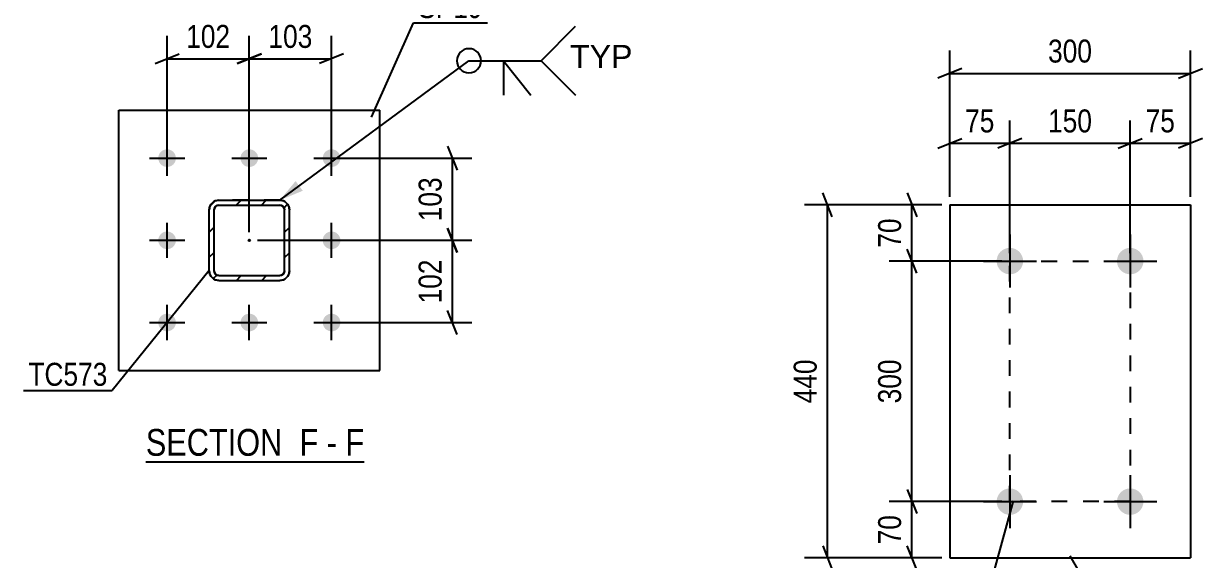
# Model space of a CAD drawing. Header units: millimetres. Extents: x 0 to 841, y 0 to 594.
# Drawn here: x 487.9 to 634.8, y 428.4 to 495.2 of the extents above; entities that cross this region are included whole.
import ezdxf

# ---------------------------------------------------------------- set-up
doc = ezdxf.new("R2010")
doc.units = ezdxf.units.MM
doc.linetypes.add('DXK_LINE_DOT2', pattern=[3.9198, 1.9599, -1.9599])
doc.styles.add('Arial', font='ARIAL.TTF', dxfattribs={"height": 0.2})
doc.styles.add('Arial Narrow', font='ARIALN.TTF', dxfattribs={"height": 0.2})

# ---------------------------------------------------------------- blocks, each defined once
blk = doc.blocks.new('Unknown-761545952-14 - 3570')
at = {"color": 6, "linetype": 'Continuous'}
blk.add_line((503.14, 440.54), (530.36, 440.54), dxfattribs=at)
at = {"color": 0, "linetype": 'Continuous'}
for points in [[(521.25, 441.29), (521.25, 444.79), (503.14, 444.79), (503.14, 441.29)], [(524.64, 441.29), (524.64, 444.79), (522.3, 444.79), (522.3, 441.29)], [(526.96, 441.29), (526.96, 444.79), (525.69, 444.79), (525.69, 441.29)], [(530.36, 441.29), (530.36, 444.79), (528.01, 444.79), (528.01, 441.29)]]:
    blk.add_wipeout(points, dxfattribs=at)
at = {"color": 7, "linetype": 'Continuous', "style": 'Arial Narrow'}
for s, p in [('SECTION ', (503.14, 441.29)), ('F', (522.3, 441.29)), ('F', (528.01, 441.29)), ('-', (525.69, 441.29))]:
    blk.add_text(s, height=3.34, dxfattribs=at).set_placement(p)
blk = doc.blocks.new('Part-761545952-3614 - 3570')
at = {"color": 2, "linetype": 'Continuous'}
for p, q in [((499.79, 451.91), (499.79, 484.41)), ((499.79, 484.41), (532.29, 484.41)), ((532.29, 451.91), (532.29, 484.41)), ((499.79, 451.91), (532.29, 451.91))]:
    blk.add_line(p, q, dxfattribs=at)
blk = doc.blocks.new('Part-761545952-3623 - 3570')
at = {"linetype": 'Continuous'}
h = blk.add_hatch(dxfattribs=at)
h.set_pattern_fill('', scale=0.7, style=0, pattern_type=0)
h.set_pattern_definition([(45, (511.7804, 473.0695), (-1.57154, 1.57154), [])])
h.paths.add_polyline_path([(512.24, 473.16), (511.78, 473.07), (511.39, 472.81), (511.13, 472.42), (511.04, 471.96), (511.04, 464.36), (511.13, 463.9), (511.39, 463.51), (511.78, 463.25), (512.24, 463.16), (519.84, 463.16), (520.3, 463.25), (520.69, 463.51), (520.95, 463.9), (521.04, 464.36), (521.04, 471.96), (520.95, 472.42), (520.69, 472.81), (520.3, 473.07), (519.84, 473.16)])
h.paths.add_polyline_path([(519.84, 472.56), (520.07, 472.52), (520.26, 472.39), (520.39, 472.19), (520.44, 471.96), (520.44, 464.36), (520.39, 464.13), (520.26, 463.94), (520.07, 463.81), (519.84, 463.76), (512.24, 463.76), (512.01, 463.81), (511.82, 463.94), (511.69, 464.13), (511.64, 464.36), (511.64, 471.96), (511.69, 472.19), (511.82, 472.39), (512.01, 472.52), (512.24, 472.56)])
blk.add_hatch(color=246, dxfattribs=at).paths.add_polyline_path([(516.04, 468.06, -1), (516.04, 468.26, -1)])
at = {"color": 7, "linetype": 'DXK_LINE_DOT2'}
for p, q in [((511.78, 473.07), (512.24, 473.16)), ((519.84, 473.16), (512.24, 473.16)), ((519.84, 473.16), (520.3, 473.07)), ((511.04, 471.96), (511.13, 472.42)), ((511.04, 464.36), (511.04, 471.96)), ((511.69, 472.19), (511.64, 471.96)), ((511.64, 464.36), (511.64, 471.96)), ((511.82, 472.39), (511.69, 472.19)), ((512.01, 472.52), (511.82, 472.39)), ((512.24, 472.56), (512.01, 472.52)), ((512.24, 472.56), (519.84, 472.56)), ((520.07, 472.52), (519.84, 472.56)), ((520.26, 472.39), (520.07, 472.52)), ((520.39, 472.19), (520.26, 472.39)), ((520.44, 471.96), (520.39, 472.19)), ((520.44, 464.36), (520.44, 471.96)), ((520.95, 472.42), (521.04, 471.96)), ((521.04, 464.36), (521.04, 471.96)), ((511.13, 463.9), (511.04, 464.36)), ((511.64, 464.36), (511.69, 464.13)), ((520.39, 464.13), (520.44, 464.36)), ((521.04, 464.36), (520.95, 463.9)), ((511.69, 464.13), (511.82, 463.94)), ((512.24, 463.16), (511.78, 463.25)), ((511.82, 463.94), (512.01, 463.81)), ((512.01, 463.81), (512.24, 463.76)), ((512.24, 463.76), (519.84, 463.76)), ((512.24, 463.16), (519.84, 463.16)), ((519.84, 463.76), (520.07, 463.81)), ((520.3, 463.25), (519.84, 463.16)), ((520.07, 463.81), (520.26, 463.94)), ((520.26, 463.94), (520.39, 464.13))]:
    blk.add_line(p, q, dxfattribs=at)
at = {"color": 2, "linetype": 'Continuous'}
for p, q in [((512.24, 473.16), (511.78, 473.07)), ((512.24, 473.16), (512.24, 473.16)), ((512.24, 473.16), (519.84, 473.16)), ((519.84, 473.16), (519.84, 473.16)), ((520.3, 473.07), (519.84, 473.16)), ((511.13, 472.42), (511.04, 471.96)), ((511.04, 471.96), (511.04, 471.96)), ((511.04, 464.36), (511.04, 471.96)), ((511.64, 471.96), (511.69, 472.19)), ((511.64, 471.96), (511.64, 471.96)), ((511.64, 464.36), (511.64, 471.96)), ((511.69, 472.19), (511.82, 472.39)), ((511.82, 472.39), (512.01, 472.52)), ((512.01, 472.52), (512.24, 472.56)), ((512.24, 472.56), (512.24, 472.56)), ((512.24, 472.56), (519.84, 472.56)), ((519.84, 472.56), (519.84, 472.56)), ((519.84, 472.56), (520.07, 472.52)), ((520.07, 472.52), (520.26, 472.39)), ((520.26, 472.39), (520.39, 472.19)), ((520.39, 472.19), (520.44, 471.96)), ((520.44, 471.96), (520.44, 471.96)), ((520.44, 464.36), (520.44, 471.96)), ((521.04, 471.96), (520.95, 472.42)), ((521.04, 471.96), (521.04, 471.96)), ((521.04, 464.36), (521.04, 471.96)), ((511.04, 464.36), (511.04, 464.36)), ((511.04, 464.36), (511.13, 463.9)), ((511.64, 464.36), (511.64, 464.36)), ((511.69, 464.13), (511.64, 464.36)), ((520.44, 464.36), (520.39, 464.13)), ((520.44, 464.36), (520.44, 464.36)), ((520.95, 463.9), (521.04, 464.36)), ((521.04, 464.36), (521.04, 464.36)), ((511.82, 463.94), (511.69, 464.13)), ((511.78, 463.25), (512.24, 463.16)), ((512.01, 463.81), (511.82, 463.94)), ((512.24, 463.76), (512.01, 463.81)), ((512.24, 463.76), (512.24, 463.76)), ((512.24, 463.76), (519.84, 463.76)), ((512.24, 463.16), (512.24, 463.16)), ((512.24, 463.16), (519.84, 463.16)), ((520.07, 463.81), (519.84, 463.76)), ((519.84, 463.76), (519.84, 463.76)), ((519.84, 463.16), (520.3, 463.25)), ((519.84, 463.16), (519.84, 463.16)), ((520.26, 463.94), (520.07, 463.81)), ((520.39, 464.13), (520.26, 463.94))]:
    blk.add_line(p, q, dxfattribs=at)
at = {"color": 246, "linetype": 'DXK_LINE_DOT2'}
blk.add_line((516.04, 468.16), (516.04, 468.16), dxfattribs=at)
at = {"color": 246, "linetype": 'Continuous'}
blk.add_circle((516.04, 468.16), 0.1, dxfattribs=at)
at = {"color": 7, "linetype": 'DXK_LINE_DOT2'}
for centre, start, end in [((512.24, 471.96), 112.501, 157.501), ((519.84, 471.96), 22.501, 67.501), ((512.24, 464.36), 202.501, 247.501), ((519.84, 464.36), 292.501, 337.501)]:
    blk.add_arc(centre, 1.2, start, end, dxfattribs=at)
at = {"color": 2, "linetype": 'Continuous'}
for centre, start, end in [((512.24, 471.96), 112.501, 157.501), ((519.84, 471.96), 22.501, 67.501), ((512.24, 464.36), 202.501, 247.501), ((519.84, 464.36), 292.501, 337.501)]:
    blk.add_arc(centre, 1.2, start, end, dxfattribs=at)
blk = doc.blocks.new('Bolt-761545952-3637 - 3570')
at = {"linetype": 'Continuous'}
for points in [[(505.79, 479.51, -1), (505.79, 477.31, -1)], [(516.04, 479.51, -1), (516.04, 477.31, -1)], [(526.29, 479.51, -1), (526.29, 477.31, -1)], [(505.79, 469.26, -1), (505.79, 467.06, -1)], [(526.29, 469.26, -1), (526.29, 467.06, -1)], [(505.79, 459.01, -1), (505.79, 456.81, -1)], [(516.04, 459.01, -1), (516.04, 456.81, -1)], [(526.29, 459.01, -1), (526.29, 456.81, -1)]]:
    blk.add_hatch(color=1, dxfattribs=at).paths.add_polyline_path(points)
at = {"color": 1, "linetype": 'Continuous'}
for p, q in [((505.79, 476.21), (505.79, 480.61)), ((516.04, 476.21), (516.04, 480.61)), ((526.29, 476.21), (526.29, 480.61)), ((503.59, 478.41), (507.99, 478.41)), ((513.84, 478.41), (518.24, 478.41)), ((524.09, 478.41), (528.49, 478.41)), ((505.79, 465.96), (505.79, 470.36)), ((526.29, 465.96), (526.29, 470.36)), ((503.59, 468.16), (507.99, 468.16)), ((524.09, 468.16), (528.49, 468.16)), ((505.79, 455.71), (505.79, 460.11)), ((516.04, 455.71), (516.04, 460.11)), ((526.29, 455.71), (526.29, 460.11)), ((503.59, 457.91), (507.99, 457.91)), ((513.84, 457.91), (518.24, 457.91)), ((524.09, 457.91), (528.49, 457.91))]:
    blk.add_line(p, q, dxfattribs=at)
blk = doc.blocks.new('Part-761545952-4873 - 4867')
at = {"color": 2, "linetype": 'Continuous'}
for p, q in [((603.34, 472.57), (603.34, 428.57)), ((603.34, 472.57), (633.34, 472.57)), ((633.34, 472.57), (633.34, 428.57)), ((603.34, 428.57), (633.34, 428.57))]:
    blk.add_line(p, q, dxfattribs=at)
blk = doc.blocks.new('Bolt-761545952-4906 - 4867')
at = {"linetype": 'Continuous'}
for points in [[(610.84, 467.22, -1), (610.84, 463.92, -1)], [(625.84, 467.22, -1), (625.84, 463.92, -1)], [(610.84, 437.22, -1), (610.84, 433.92, -1)], [(625.84, 437.22, -1), (625.84, 433.92, -1)]]:
    blk.add_hatch(color=1, dxfattribs=at).paths.add_polyline_path(points)
at = {"color": 1, "linetype": 'Continuous'}
for p, q in [((610.84, 468.87), (610.84, 462.27)), ((625.84, 468.87), (625.84, 462.27)), ((607.54, 465.57), (614.14, 465.57)), ((622.54, 465.57), (629.14, 465.57)), ((610.84, 438.87), (610.84, 432.27)), ((625.84, 438.87), (625.84, 432.27)), ((607.54, 435.57), (614.14, 435.57)), ((622.54, 435.57), (629.14, 435.57))]:
    blk.add_line(p, q, dxfattribs=at)
blk = doc.blocks.new('Rectangle-761545952-4991 - 4867')
at = {"color": 1, "linetype": 'DXK_LINE_DOT2'}
blk.add_lwpolyline([(610.84, 465.57), (625.84, 465.57), (625.84, 435.57), (610.84, 435.57), (610.84, 465.57)], close=True, dxfattribs=at)
blk = doc.blocks.new('StraightDimension-761545952-8381 - 3570')
at = {"color": 7, "linetype": 'Continuous'}
for p, q in [((540.76, 469.66), (541.96, 466.66)), ((517.04, 468.16), (543.76, 468.16)), ((541.36, 457.91), (541.36, 468.16)), ((541.96, 456.41), (540.76, 459.41)), ((527.29, 457.91), (543.76, 457.91))]:
    blk.add_line(p, q, dxfattribs=at)
at = {"color": 0}
blk.add_wipeout([(540.61, 466.38), (536.41, 466.38), (536.41, 459.69), (540.61, 459.69)], dxfattribs=at)
at = {"color": 3, "style": 'Arial Narrow'}
blk.add_text('102', height=2.863, rotation=90.0002, dxfattribs=at).set_placement((540.01, 460.29))
blk = doc.blocks.new('StraightDimension-761545952-13620 - 3570')
at = {"color": 7, "linetype": 'Continuous'}
for p, q in [((505.79, 479.41), (505.79, 493.66)), ((516.04, 469.16), (516.04, 493.66)), ((504.29, 490.21), (507.29, 491.41)), ((505.79, 490.81), (516.04, 490.81)), ((517.54, 491.41), (514.54, 490.21))]:
    blk.add_line(p, q, dxfattribs=at)
at = {"color": 0}
blk.add_wipeout([(514.26, 491.56), (514.26, 495.76), (507.57, 495.76), (507.57, 491.56)], dxfattribs=at)
at = {"color": 3, "style": 'Arial Narrow'}
blk.add_text('102', height=2.863, dxfattribs=at).set_placement((508.17, 492.16))
blk = doc.blocks.new('StraightDimension-761545952-8380 - 3570')
at = {"color": 7, "linetype": 'Continuous'}
for p, q in [((540.76, 479.91), (541.96, 476.91)), ((527.29, 478.41), (543.76, 478.41)), ((541.36, 468.16), (541.36, 478.41)), ((541.96, 466.66), (540.76, 469.66)), ((517.04, 468.16), (543.76, 468.16))]:
    blk.add_line(p, q, dxfattribs=at)
at = {"color": 0}
blk.add_wipeout([(540.61, 476.63), (536.41, 476.63), (536.41, 469.94), (540.61, 469.94)], dxfattribs=at)
at = {"color": 3, "style": 'Arial Narrow'}
blk.add_text('103', height=2.863, rotation=90.0002, dxfattribs=at).set_placement((540.01, 470.54))
blk = doc.blocks.new('StraightDimension-761545952-13619 - 3570')
at = {"color": 7, "linetype": 'Continuous'}
for p, q in [((516.04, 469.16), (516.04, 493.66)), ((526.29, 479.41), (526.29, 493.66)), ((514.54, 490.21), (517.54, 491.41)), ((516.04, 490.81), (526.29, 490.81)), ((527.79, 491.41), (524.79, 490.21))]:
    blk.add_line(p, q, dxfattribs=at)
at = {"color": 0}
blk.add_wipeout([(524.51, 491.56), (524.51, 495.76), (517.82, 495.76), (517.82, 491.56)], dxfattribs=at)
at = {"color": 3, "style": 'Arial Narrow'}
blk.add_text('103', height=2.863, dxfattribs=at).set_placement((518.42, 492.16))
blk = doc.blocks.new('StraightDimension-761545952-4929 - 4867')
at = {"color": 7, "linetype": 'Continuous'}
for p, q in [((599.23, 464.07), (598.03, 467.07)), ((609.84, 465.57), (595.78, 465.57)), ((598.63, 435.57), (598.63, 465.57)), ((598.03, 437.07), (599.23, 434.07)), ((609.84, 435.57), (595.78, 435.57))]:
    blk.add_line(p, q, dxfattribs=at)
at = {"color": 0}
blk.add_wipeout([(597.88, 453.91), (593.68, 453.91), (593.68, 447.23), (597.88, 447.23)], dxfattribs=at)
at = {"color": 3, "style": 'Arial Narrow'}
blk.add_text('300', height=2.863, rotation=90.0002, dxfattribs=at).set_placement((597.28, 447.83))
blk = doc.blocks.new('StraightDimension-761545952-4970 - 4867')
at = {"color": 7, "linetype": 'Continuous'}
for p, q in [((603.34, 473.57), (603.34, 483.12)), ((610.84, 466.57), (610.84, 483.12)), ((601.84, 479.67), (604.84, 480.87)), ((612.34, 480.87), (609.34, 479.67)), ((603.34, 480.27), (610.84, 480.27))]:
    blk.add_line(p, q, dxfattribs=at)
at = {"color": 0}
blk.add_wipeout([(609.52, 481.02), (609.52, 485.22), (604.66, 485.22), (604.66, 481.02)], dxfattribs=at)
at = {"color": 3, "style": 'Arial Narrow'}
blk.add_text('75', height=2.863, dxfattribs=at).set_placement((605.26, 481.62))
blk = doc.blocks.new('StraightDimension-761545952-4919 - 4867')
at = {"color": 7, "linetype": 'Continuous'}
for p, q in [((598.03, 437.07), (599.23, 434.07)), ((609.84, 435.57), (595.78, 435.57)), ((598.63, 428.57), (598.63, 435.57)), ((599.23, 427.07), (598.03, 430.07)), ((602.34, 428.57), (595.78, 428.57))]:
    blk.add_line(p, q, dxfattribs=at)
at = {"color": 0}
blk.add_wipeout([(597.88, 434.5), (593.68, 434.5), (593.68, 429.64), (597.88, 429.64)], dxfattribs=at)
at = {"color": 3, "style": 'Arial Narrow'}
blk.add_text('70', height=2.863, rotation=90.0002, dxfattribs=at).set_placement((597.28, 430.24))
blk = doc.blocks.new('StraightDimension-761545952-4908 - 4867')
at = {"color": 7, "linetype": 'Continuous'}
for p, q in [((588.71, 471.07), (587.51, 474.07)), ((602.34, 472.57), (585.26, 472.57)), ((588.11, 428.57), (588.11, 472.57)), ((587.51, 430.07), (588.71, 427.07)), ((602.34, 428.57), (585.26, 428.57))]:
    blk.add_line(p, q, dxfattribs=at)
at = {"color": 0}
blk.add_wipeout([(587.36, 453.91), (583.16, 453.91), (583.16, 447.23), (587.36, 447.23)], dxfattribs=at)
at = {"color": 3, "style": 'Arial Narrow'}
blk.add_text('440', height=2.863, rotation=90.0002, dxfattribs=at).set_placement((586.76, 447.83))
blk = doc.blocks.new('StraightDimension-761545952-4939 - 4867')
at = {"color": 7, "linetype": 'Continuous'}
for p, q in [((598.03, 474.07), (599.23, 471.07)), ((602.34, 472.57), (595.78, 472.57)), ((598.63, 465.57), (598.63, 472.57)), ((599.23, 464.07), (598.03, 467.07)), ((609.84, 465.57), (595.78, 465.57))]:
    blk.add_line(p, q, dxfattribs=at)
at = {"color": 0}
blk.add_wipeout([(597.88, 471.5), (593.68, 471.5), (593.68, 466.64), (597.88, 466.64)], dxfattribs=at)
at = {"color": 3, "style": 'Arial Narrow'}
blk.add_text('70', height=2.863, rotation=90.0002, dxfattribs=at).set_placement((597.28, 467.24))
blk = doc.blocks.new('StraightDimension-761545952-4950 - 4867')
at = {"color": 7, "linetype": 'Continuous'}
for p, q in [((625.84, 466.57), (625.84, 483.12)), ((633.34, 473.57), (633.34, 483.12)), ((624.34, 479.67), (627.34, 480.87)), ((634.84, 480.87), (631.84, 479.67)), ((625.84, 480.27), (633.34, 480.27))]:
    blk.add_line(p, q, dxfattribs=at)
at = {"color": 0}
blk.add_wipeout([(632.02, 481.02), (632.02, 485.22), (627.16, 485.22), (627.16, 481.02)], dxfattribs=at)
at = {"color": 3, "style": 'Arial Narrow'}
blk.add_text('75', height=2.863, dxfattribs=at).set_placement((627.76, 481.62))
blk = doc.blocks.new('StraightDimension-761545952-4960 - 4867')
at = {"color": 7, "linetype": 'Continuous'}
for p, q in [((610.84, 466.57), (610.84, 483.12)), ((625.84, 466.57), (625.84, 483.12)), ((612.34, 480.87), (609.34, 479.67)), ((624.34, 479.67), (627.34, 480.87)), ((610.84, 480.27), (625.84, 480.27))]:
    blk.add_line(p, q, dxfattribs=at)
at = {"color": 0}
blk.add_wipeout([(621.68, 481.02), (621.68, 485.22), (615, 485.22), (615, 481.02)], dxfattribs=at)
at = {"color": 3, "style": 'Arial Narrow'}
blk.add_text('150', height=2.863, dxfattribs=at).set_placement((615.6, 481.62))
blk = doc.blocks.new('StraightDimension-761545952-4981 - 4867')
at = {"color": 7, "linetype": 'Continuous'}
for p, q in [((603.34, 473.57), (603.34, 491.83)), ((633.34, 473.57), (633.34, 491.83)), ((604.84, 489.58), (601.84, 488.38)), ((631.84, 488.38), (634.84, 489.58)), ((603.34, 488.98), (633.34, 488.98))]:
    blk.add_line(p, q, dxfattribs=at)
at = {"color": 0}
blk.add_wipeout([(621.68, 489.73), (621.68, 493.93), (615, 493.93), (615, 489.73)], dxfattribs=at)
at = {"color": 3, "style": 'Arial Narrow'}
blk.add_text('300', height=2.863, dxfattribs=at).set_placement((615.6, 490.33))
blk = doc.blocks.new('Mark-761545952-3610 - 3570')
at = {"color": 0}
blk.add_wipeout([(545.12, 495.88), (545.12, 498.88), (537.09, 498.88), (537.09, 495.88)], dxfattribs=at)
blk.add_wipeout([(545.12, 495.88), (545.12, 498.88), (537.09, 498.88), (537.09, 495.88)], dxfattribs=at)
at = {"color": 30, "linetype": 'Continuous'}
for p, q in [((531.27, 483.52), (536.49, 495.28)), ((536.49, 495.28), (545.72, 495.28))]:
    blk.add_line(p, q, dxfattribs=at)
at = {"color": 3, "style": 'Arial Narrow'}
blk.add_text('SP19', height=2.863, dxfattribs=at).set_placement((537.09, 495.88))
blk = doc.blocks.new('Mark-761545952-3619 - 3570')
at = {"color": 0}
blk.add_wipeout([(498.36, 450.02), (498.36, 453.02), (488.5, 453.02), (488.5, 450.02)], dxfattribs=at)
blk.add_wipeout([(498.36, 450.02), (498.36, 453.02), (488.5, 453.02), (488.5, 450.02)], dxfattribs=at)
at = {"color": 30, "linetype": 'Continuous'}
for p in [(511.04, 464.39), (487.9, 449.42)]:
    blk.add_line(p, (498.96, 449.42), dxfattribs=at)
at = {"color": 3, "style": 'Arial Narrow'}
blk.add_text('TC573', height=2.863, dxfattribs=at).set_placement((488.5, 450.02))
blk = doc.blocks.new('WeldMark-761545952-16645 - 3570')
at = {"linetype": 'Continuous'}
blk.add_hatch(color=30, dxfattribs=at).paths.add_polyline_path([(522.7, 474.34), (519.84, 473.16), (521.81, 475.55)])
at = {"color": 30, "linetype": 'Continuous'}
for p, q in [((519.84, 473.16), (543.42, 490.56)), ((543.42, 490.56), (552.42, 490.56))]:
    blk.add_line(p, q, dxfattribs=at)
at = {"color": 3, "linetype": 'Continuous'}
for q in [(551.14, 486.27), (547.71, 486.27)]:
    blk.add_line((547.71, 490.56), q, dxfattribs=at)
for start, end in [(90, 270), (270, 90)]:
    blk.add_arc((543.42, 490.56), 1.5, start, end, dxfattribs=at)
at = {"color": 0, "linetype": 'Continuous'}
blk.add_wipeout([(563.8, 489.66), (563.8, 492.66), (556.02, 492.66), (556.02, 489.66)], dxfattribs=at)
blk.add_wipeout([(563.8, 489.66), (563.8, 492.66), (556.02, 492.66), (556.02, 489.66)], dxfattribs=at)
at = {"color": 3, "linetype": 'Continuous'}
for q in [(556.71, 494.85), (556.71, 486.27)]:
    blk.add_line((552.42, 490.56), q, dxfattribs=at)
at = {"color": 3, "linetype": 'Continuous', "style": 'Arial'}
blk.add_text('TYP', height=2.865, dxfattribs=at).set_placement((556.02, 489.66))
blk = doc.blocks.new('Mark-761545952-4902 - 4867')
at = {"color": 0}
for points in [[(582.33, 419.58), (582.33, 422.58), (580.5, 422.58), (580.5, 419.58)], [(585.06, 419.58), (585.06, 422.58), (583.23, 422.58), (583.23, 419.58)], [(589.61, 419.58), (589.61, 422.58), (585.96, 422.58), (585.96, 419.58)], [(606.04, 419.58), (606.04, 422.58), (590.51, 422.58), (590.51, 419.58)]]:
    blk.add_wipeout(points, dxfattribs=at)
for points in [[(582.33, 419.58), (582.33, 422.58), (580.5, 422.58), (580.5, 419.58)], [(585.06, 419.58), (585.06, 422.58), (583.23, 422.58), (583.23, 419.58)], [(589.61, 419.58), (589.61, 422.58), (585.96, 422.58), (585.96, 419.58)], [(606.04, 419.58), (606.04, 422.58), (590.51, 422.58), (590.51, 419.58)]]:
    blk.add_wipeout(points, dxfattribs=at)
at = {"color": 7, "linetype": 'Continuous'}
for p in [(611.26, 435.66), (579.9, 418.98)]:
    blk.add_line(p, (606.64, 418.98), dxfattribs=at)
at = {"color": 3, "style": 'Arial Narrow'}
for s, height, p in [('4', 2.86, (580.5, 419.58)), ('#', 2.86, (583.23, 419.58)), ('33', 2.863, (585.96, 419.58)), ('Ø  HOLES', 2.863, (590.51, 419.58))]:
    blk.add_text(s, height=height, dxfattribs=at).set_placement(p)
blk = doc.blocks.new('Mark-761545952-4869 - 4867')
at = {"color": 0}
blk.add_wipeout([(630.85, 419.36), (630.85, 422.36), (624.64, 422.36), (624.64, 419.36)], dxfattribs=at)
blk.add_wipeout([(630.85, 419.36), (630.85, 422.36), (624.64, 422.36), (624.64, 419.36)], dxfattribs=at)
at = {"color": 30, "linetype": 'Continuous'}
for p, q in [((618.33, 428.83), (624.04, 418.76)), ((624.04, 418.76), (631.45, 418.76))]:
    blk.add_line(p, q, dxfattribs=at)
at = {"color": 3, "style": 'Arial Narrow'}
blk.add_text('SP6', height=2.863, dxfattribs=at).set_placement((624.64, 419.36))

msp = doc.modelspace()

# ---------------------------------------------------------------- block references
for name in ['Part-761545952-3614 - 3570', 'Bolt-761545952-3637 - 3570', 'Part-761545952-3623 - 3570', 'Part-761545952-4873 - 4867', 'Bolt-761545952-4906 - 4867', 'Rectangle-761545952-4991 - 4867', 'Unknown-761545952-14 - 3570']:
    msp.add_blockref(name, (0, 0))

# ---------------------------------------------------------------- next in the draw order: block references
for name in ['Mark-761545952-3610 - 3570', 'StraightDimension-761545952-4950 - 4867', 'StraightDimension-761545952-8381 - 3570', 'StraightDimension-761545952-4929 - 4867', 'Mark-761545952-3619 - 3570', 'Mark-761545952-4869 - 4867']:
    msp.add_blockref(name, (0, 0))

# ---------------------------------------------------------------- next in the draw order: block references
for name in ['StraightDimension-761545952-13620 - 3570', 'StraightDimension-761545952-4970 - 4867', 'StraightDimension-761545952-4919 - 4867']:
    msp.add_blockref(name, (0, 0))

# ---------------------------------------------------------------- next in the draw order: block references
for name in ['StraightDimension-761545952-8380 - 3570', 'StraightDimension-761545952-4908 - 4867']:
    msp.add_blockref(name, (0, 0))

# ---------------------------------------------------------------- next in the draw order: block references
for name in ['StraightDimension-761545952-13619 - 3570', 'StraightDimension-761545952-4939 - 4867', 'Mark-761545952-4902 - 4867']:
    msp.add_blockref(name, (0, 0))

# ---------------------------------------------------------------- next in the draw order: block references
for name in ['WeldMark-761545952-16645 - 3570', 'StraightDimension-761545952-4960 - 4867']:
    msp.add_blockref(name, (0, 0))

# ---------------------------------------------------------------- next in the draw order: block references
msp.add_blockref('StraightDimension-761545952-4981 - 4867', (0, 0))

doc.saveas('drawing.dxf')
